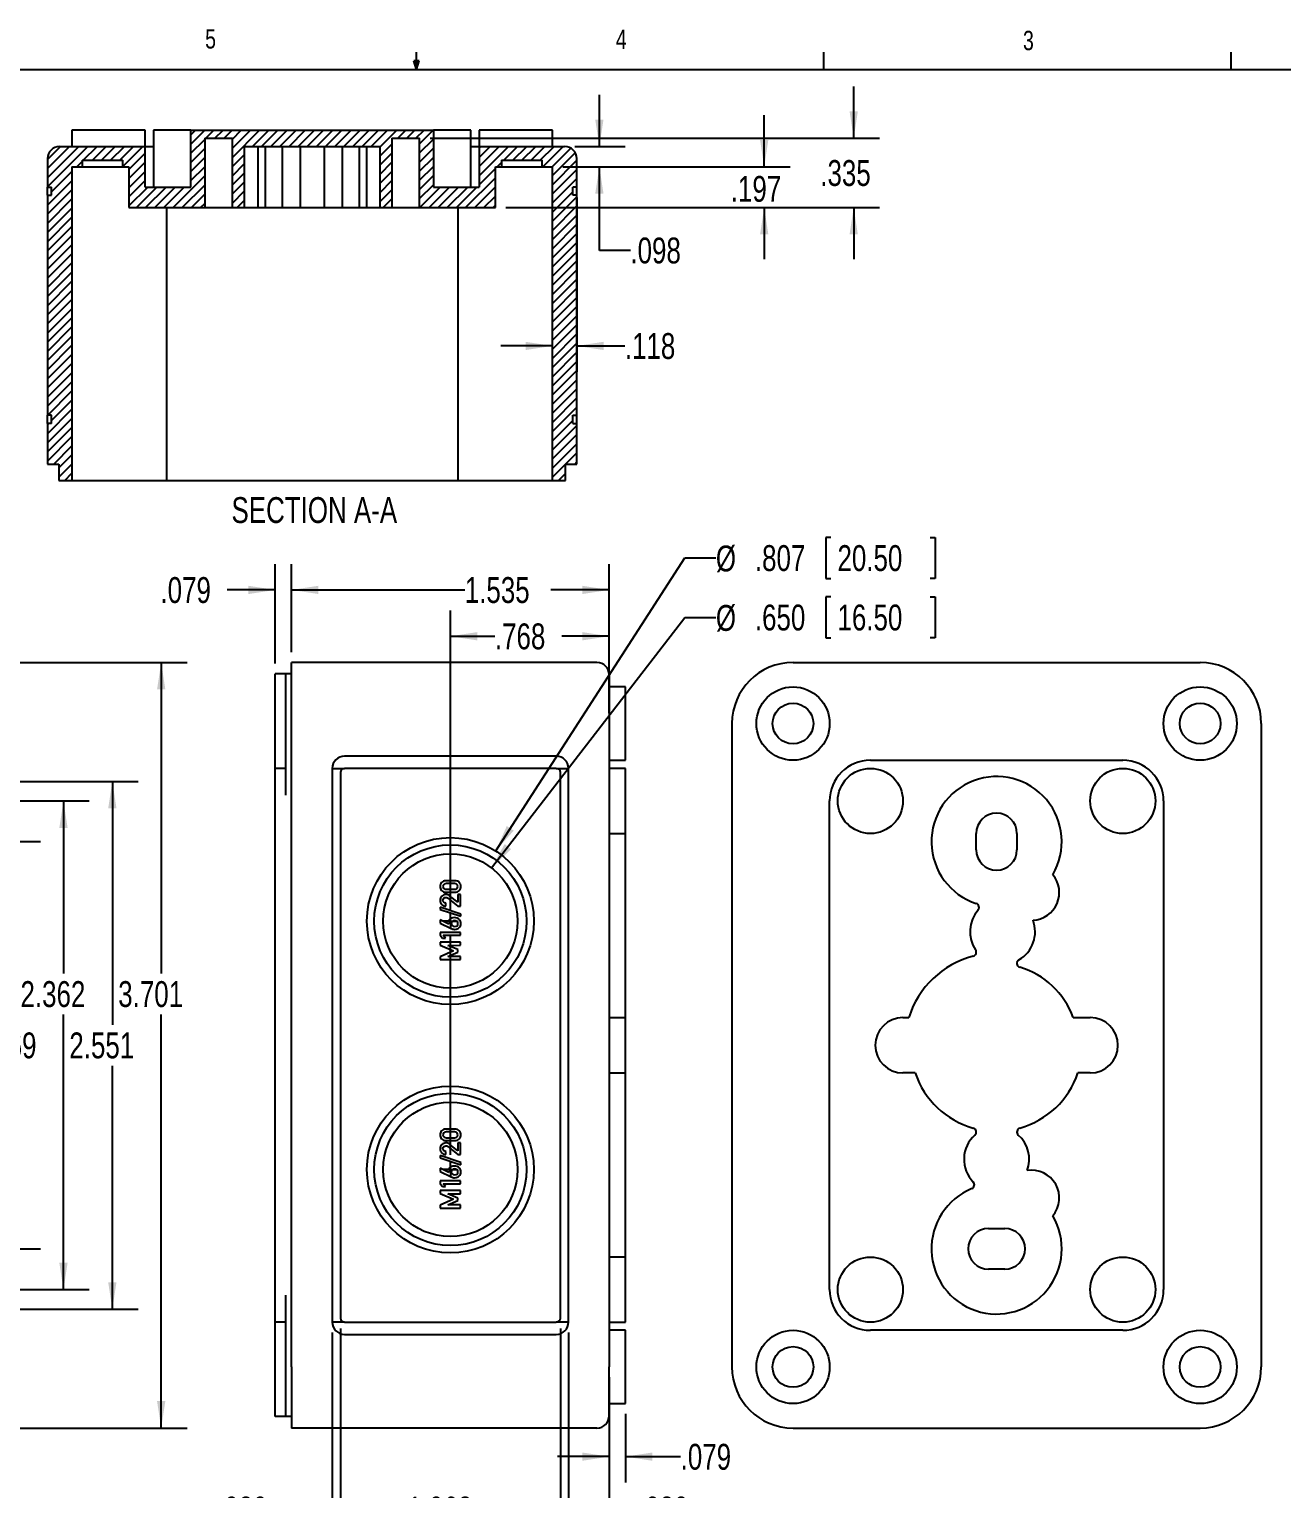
# Paper-space layout 'Layout1' of a CAD drawing. Extents: x 0.4 to 16.6, y 0.2 to 10.8.
# Drawn here: x 6.63 to 12.68, y 3.78 to 10.84 of the extents above; entities that cross this region are included whole.
import ezdxf

# ---------------------------------------------------------------- set-up
doc = ezdxf.new("R2010")
doc.units = 0
doc.header["$MEASUREMENT"] = 0
doc.linetypes.add('SLD-SOLID', pattern=[0])
doc.layers.get('0').update_dxf_attribs({"linetype": 'CONTINUOUS'})
doc.layers.add('SLD-0', color=7, linetype='SLD-SOLID')
doc.styles.add('SLDTEXTSTYLE1', font='TXT', dxfattribs={"width": 0.75})
doc.dimstyles.new('SLDDIMSTYLE0', dxfattribs={"dimtxt": 0.125, "dimasz": 0.13, "dimexe": 0, "dimexo": 0.0625, "dimgap": 0.03125, "dimtad": 0, "dimtih": 1, "dimtoh": 1, "dimdec": 3, "dimrnd": 1e-09, "dimzin": 12, "dimtxsty": 'SLDTEXTSTYLE1', "dimsah": 1, "dimcen": 0.09, "dimazin": 3, "dimtfac": 1, "dimtdec": 3, "dimtofl": 0, "dimtmove": 0, "dimatfit": 3, "dimtolj": 1, "dimtzin": 12})
doc.dimstyles.new('SLDDIMSTYLE3', dxfattribs={"dimtxt": 0.125, "dimasz": 0.13, "dimexe": 0, "dimexo": 0.0625, "dimgap": 0.03125, "dimtad": 0, "dimtih": 1, "dimtoh": 1, "dimdec": 3, "dimrnd": 1e-09, "dimzin": 12, "dimtxsty": 'SLDTEXTSTYLE1', "dimsah": 1, "dimcen": 0.09, "dimazin": 3, "dimtfac": 1, "dimtdec": 3, "dimtmove": 0, "dimatfit": 3, "dimtolj": 1, "dimtzin": 12})
doc.dimstyles.new('SLDDIMSTYLE6', dxfattribs={"dimtxt": 0.125, "dimasz": 0.13, "dimexe": 0, "dimexo": 0.0625, "dimgap": 0.03125, "dimtad": 0, "dimtih": 1, "dimtoh": 1, "dimdec": 3, "dimrnd": 1e-09, "dimzin": 4, "dimtxsty": 'SLDTEXTSTYLE1', "dimsah": 1, "dimcen": 0, "dimazin": 3, "dimtfac": 1, "dimtdec": 3, "dimtofl": 0, "dimtmove": 0, "dimatfit": 3, "dimtolj": 1, "dimtzin": 12})
doc.dimstyles.new('SLDDIMSTYLE7', dxfattribs={"dimtxt": 0.125, "dimasz": 0.13, "dimexe": 0, "dimexo": 0.0625, "dimgap": 0.03125, "dimtad": 0, "dimtih": 1, "dimtoh": 1, "dimdec": 3, "dimrnd": 1e-09, "dimzin": 12, "dimtxsty": 'SLDTEXTSTYLE1', "dimsah": 1, "dimcen": 0, "dimazin": 3, "dimtfac": 1, "dimtdec": 3, "dimtofl": 0, "dimtmove": 0, "dimatfit": 3, "dimtolj": 1, "dimtzin": 12})

# ---------------------------------------------------------------- blocks, each defined once
blk = doc.blocks.new('_D_1')
at = {"layer": 'SLD-0'}
for p, q in [((5.446, 7.7759), (7.3911, 7.7759)), ((7.2661, 7.7759), (7.2661, 6.2728)), ((7.2661, 4.0751), (7.2661, 6.0743)), ((5.446, 4.0751), (7.3911, 4.0751))]:
    blk.add_line(p, q, dxfattribs=at)
for points in [[(7.2661, 7.7759), (7.2461, 7.6459), (7.2861, 7.6459)], [(7.2661, 4.0751), (7.2861, 4.2051), (7.2461, 4.2051)]]:
    blk.add_solid(points, dxfattribs=at)
at = {"layer": 'SLD-0', "insert": (7.0583, 6.2355), "char_height": 0.125, "attachment_point": 1, "style": 'SLDTEXTSTYLE1'}
blk.add_mtext('3.701', dxfattribs=at)
blk = doc.blocks.new('_D_2')
at = {"layer": 'SLD-0'}
for p, q in [((4.9701, 7.1066), (6.9186, 7.1066)), ((6.7936, 7.1066), (6.7936, 6.2728)), ((6.7936, 4.7444), (6.7936, 6.0743)), ((4.9701, 4.7444), (6.9186, 4.7444))]:
    blk.add_line(p, q, dxfattribs=at)
for points in [[(6.7936, 7.1066), (6.7736, 6.9766), (6.8136, 6.9766)], [(6.7936, 4.7444), (6.8136, 4.8744), (6.7736, 4.8744)]]:
    blk.add_solid(points, dxfattribs=at)
at = {"layer": 'SLD-0', "insert": (6.5858, 6.2355), "char_height": 0.125, "attachment_point": 1, "style": 'SLDTEXTSTYLE1'}
blk.add_mtext('2.362', dxfattribs=at)
blk = doc.blocks.new('_D_8')
at = {"layer": 'SLD-0'}
for p, q in [((4.4617, 6.9098), (6.6824, 6.9098)), ((6.5574, 6.9098), (6.5574, 6.0247)), ((6.5574, 4.9413), (6.5574, 5.8263)), ((4.4617, 4.9413), (6.6824, 4.9413))]:
    blk.add_line(p, q, dxfattribs=at)
for points in [[(6.5574, 6.9098), (6.5374, 6.7798), (6.5774, 6.7798)], [(6.5574, 4.9413), (6.5774, 5.0713), (6.5374, 5.0713)]]:
    blk.add_solid(points, dxfattribs=at)
at = {"layer": 'SLD-0', "insert": (6.3496, 5.9874), "char_height": 0.125, "attachment_point": 1, "style": 'SLDTEXTSTYLE1'}
blk.add_mtext('1.969', dxfattribs=at)
blk = doc.blocks.new('_D_14')
at = {"layer": 'SLD-0'}
for p, q in [((5.5562, 7.2011), (7.1549, 7.2011)), ((7.0299, 7.2011), (7.0299, 6.0247)), ((7.0299, 4.6499), (7.0299, 5.8263)), ((5.5562, 4.6499), (7.1549, 4.6499))]:
    blk.add_line(p, q, dxfattribs=at)
for points in [[(7.0299, 7.2011), (7.0099, 7.0711), (7.0499, 7.0711)], [(7.0299, 4.6499), (7.0499, 4.7799), (7.0099, 4.7799)]]:
    blk.add_solid(points, dxfattribs=at)
at = {"layer": 'SLD-0', "insert": (6.822, 5.9874), "char_height": 0.125, "attachment_point": 1, "style": 'SLDTEXTSTYLE1'}
blk.add_mtext('2.551', dxfattribs=at)
blk = doc.blocks.new('_D_16')
at = {"layer": 'SLD-0'}
for p, q in [((7.8966, 7.8259), (7.8966, 8.2517)), ((9.432, 7.5306), (9.432, 8.2517)), ((7.8966, 8.1267), (8.7337, 8.1267)), ((9.432, 8.1267), (9.1493, 8.1267))]:
    blk.add_line(p, q, dxfattribs=at)
for points in [[(7.8966, 8.1267), (8.0266, 8.1067), (8.0266, 8.1467)], [(9.432, 8.1267), (9.302, 8.1467), (9.302, 8.1067)]]:
    blk.add_solid(points, dxfattribs=at)
at = {"layer": 'SLD-0', "insert": (8.7337, 8.1886), "char_height": 0.125, "attachment_point": 1, "style": 'SLDTEXTSTYLE1'}
blk.add_mtext('1.535', dxfattribs=at)
blk = doc.blocks.new('_D_17')
at = {"layer": 'SLD-0'}
for p, q in [((7.8178, 7.7708), (7.8178, 8.2517)), ((7.8966, 7.8259), (7.8966, 8.2517)), ((7.8178, 8.1267), (7.5858, 8.1267)), ((7.8966, 8.1267), (8.1466, 8.1267))]:
    blk.add_line(p, q, dxfattribs=at)
for points in [[(7.8178, 8.1267), (7.6878, 8.1467), (7.6878, 8.1067)], [(7.8966, 8.1267), (8.0266, 8.1067), (8.0266, 8.1467)]]:
    blk.add_solid(points, dxfattribs=at)
at = {"layer": 'SLD-0', "insert": (7.2625, 8.1886), "char_height": 0.125, "attachment_point": 1, "style": 'SLDTEXTSTYLE1'}
blk.add_mtext('.079', dxfattribs=at)
blk = doc.blocks.new('_D_18')
at = {"layer": 'SLD-0'}
for p, q in [((9.2352, 4.5369), (9.2352, 3.2211)), ((9.432, 4.3204), (9.432, 3.2211)), ((9.2352, 3.3461), (8.9852, 3.3461)), ((9.432, 3.3461), (9.7428, 3.3461))]:
    blk.add_line(p, q, dxfattribs=at)
for points in [[(9.2352, 3.3461), (9.1052, 3.3661), (9.1052, 3.3261)], [(9.432, 3.3461), (9.562, 3.3261), (9.562, 3.3661)]]:
    blk.add_solid(points, dxfattribs=at)
at = {"layer": 'SLD-0', "insert": (9.7428, 3.408), "char_height": 0.125, "attachment_point": 1, "style": 'SLDTEXTSTYLE1'}
blk.add_mtext('.197', dxfattribs=at)
blk = doc.blocks.new('_D_19')
at = {"layer": 'SLD-0'}
for p, q in [((9.1958, 4.5566), (9.1958, 3.5564)), ((9.2352, 4.5369), (9.2352, 3.5564)), ((9.1958, 3.6814), (8.9458, 3.6814)), ((9.2352, 3.6814), (9.5714, 3.6814))]:
    blk.add_line(p, q, dxfattribs=at)
for points in [[(9.1958, 3.6814), (9.0658, 3.7014), (9.0658, 3.6614)], [(9.2352, 3.6814), (9.3652, 3.6614), (9.3652, 3.7014)]]:
    blk.add_solid(points, dxfattribs=at)
at = {"layer": 'SLD-0', "insert": (9.5714, 3.7433), "char_height": 0.125, "attachment_point": 1, "style": 'SLDTEXTSTYLE1'}
blk.add_mtext('.039', dxfattribs=at)
blk = doc.blocks.new('_D_20')
at = {"layer": 'SLD-0'}
for p, q in [((8.1328, 4.5566), (8.1328, 3.5564)), ((9.1958, 4.5566), (9.1958, 3.5564)), ((8.1328, 3.6814), (8.4565, 3.6814)), ((9.1958, 3.6814), (8.8721, 3.6814))]:
    blk.add_line(p, q, dxfattribs=at)
for points in [[(8.1328, 3.6814), (8.2628, 3.6614), (8.2628, 3.7014)], [(9.1958, 3.6814), (9.0658, 3.7014), (9.0658, 3.6614)]]:
    blk.add_solid(points, dxfattribs=at)
at = {"layer": 'SLD-0', "insert": (8.4565, 3.7433), "char_height": 0.125, "attachment_point": 1, "style": 'SLDTEXTSTYLE1'}
blk.add_mtext('1.063', dxfattribs=at)
blk = doc.blocks.new('_D_21')
at = {"layer": 'SLD-0'}
for p, q in [((8.0934, 4.5369), (8.0934, 3.5564)), ((8.1328, 4.5566), (8.1328, 3.5564)), ((8.0934, 3.6814), (7.8598, 3.6814)), ((8.1328, 3.6814), (8.3828, 3.6814))]:
    blk.add_line(p, q, dxfattribs=at)
for points in [[(8.0934, 3.6814), (7.9634, 3.7014), (7.9634, 3.6614)], [(8.1328, 3.6814), (8.2628, 3.6614), (8.2628, 3.7014)]]:
    blk.add_solid(points, dxfattribs=at)
at = {"layer": 'SLD-0', "insert": (7.5365, 3.7433), "char_height": 0.125, "attachment_point": 1, "style": 'SLDTEXTSTYLE1'}
blk.add_mtext('.039', dxfattribs=at)
blk = doc.blocks.new('_D_22')
at = {"layer": 'SLD-0'}
for p, q in [((8.6643, 6.5759), (8.6643, 8.0277)), ((9.432, 7.5306), (9.432, 8.0277)), ((8.6643, 7.9027), (8.8794, 7.9027)), ((9.432, 7.9027), (9.2027, 7.9027))]:
    blk.add_line(p, q, dxfattribs=at)
for points in [[(8.6643, 7.9027), (8.7943, 7.8827), (8.7943, 7.9227)], [(9.432, 7.9027), (9.302, 7.9227), (9.302, 7.8827)]]:
    blk.add_solid(points, dxfattribs=at)
at = {"layer": 'SLD-0', "insert": (8.8794, 7.9647), "char_height": 0.125, "attachment_point": 1, "style": 'SLDTEXTSTYLE1'}
blk.add_mtext('.768', dxfattribs=at)
blk = doc.blocks.new('_D_23')
at = {"layer": 'SLD-0'}
for p, q in [((10.504, 8.0931), (10.4786, 8.0931)), ((10.4786, 8.0931), (10.4786, 7.8946)), ((10.9831, 8.0931), (11.0085, 8.0931)), ((11.0085, 8.0931), (11.0085, 7.8946)), ((8.8628, 6.783), (9.7977, 7.9938)), ((9.7977, 7.9938), (9.9477, 7.9938)), ((10.4786, 7.8946), (10.504, 7.8946)), ((11.0085, 7.8946), (10.9831, 7.8946))]:
    blk.add_line(p, q, dxfattribs=at)
blk.add_solid([(8.8628, 6.783), (8.9581, 6.8737), (8.9264, 6.8981)], dxfattribs=at)
at = {"layer": 'SLD-0', "char_height": 0.125, "attachment_point": 1, "style": 'SLDTEXTSTYLE1'}
for s, insert in [('%%c', (9.9477, 8.0538)), ('.650', (10.1363, 8.0558)), ('16.50', (10.5357, 8.0558))]:
    blk.add_mtext(s, dxfattribs=dict(at, insert=insert))
blk = doc.blocks.new('_D_24')
at = {"layer": 'SLD-0'}
for p, q in [((10.504, 8.3804), (10.4786, 8.3804)), ((10.4786, 8.3804), (10.4786, 8.1819)), ((10.9831, 8.3804), (11.0085, 8.3804)), ((11.0085, 8.3804), (11.0085, 8.1819)), ((8.8832, 6.8649), (9.7977, 8.2812)), ((9.7977, 8.2812), (9.9477, 8.2812)), ((10.4786, 8.1819), (10.504, 8.1819)), ((11.0085, 8.1819), (10.9831, 8.1819))]:
    blk.add_line(p, q, dxfattribs=at)
blk.add_solid([(8.8832, 6.8649), (8.9705, 6.9633), (8.9369, 6.985)], dxfattribs=at)
at = {"layer": 'SLD-0', "char_height": 0.125, "attachment_point": 1, "style": 'SLDTEXTSTYLE1'}
for s, insert in [('%%c', (9.9477, 8.3412)), ('.807', (10.1363, 8.3431)), ('20.50', (10.5357, 8.3431))]:
    blk.add_mtext(s, dxfattribs=dict(at, insert=insert))
blk = doc.blocks.new('_D_25')
at = {"layer": 'SLD-0'}
for p, q in [((9.432, 4.3204), (9.432, 3.8119)), ((9.5108, 4.1432), (9.5108, 3.8119)), ((9.432, 3.9369), (9.182, 3.9369)), ((9.5108, 3.9369), (9.7774, 3.9369))]:
    blk.add_line(p, q, dxfattribs=at)
for points in [[(9.432, 3.9369), (9.302, 3.9569), (9.302, 3.9169)], [(9.5108, 3.9369), (9.6408, 3.9169), (9.6408, 3.9569)]]:
    blk.add_solid(points, dxfattribs=at)
at = {"layer": 'SLD-0', "insert": (9.7774, 3.9988), "char_height": 0.125, "attachment_point": 1, "style": 'SLDTEXTSTYLE1'}
blk.add_mtext('.079', dxfattribs=at)
blk = doc.blocks.new('SW_CENTERMARKSYMBOL_1')
at = {"layer": 'SLD-0', "color": 0}
for p, q in [((0, 0), (-0.035, 0)), ((0, 0), (0, 0.035)), ((0, 0), (0, -0.035)), ((0, 0), (0.035, 0)), ((0, -1.1308), (0, -0.07)), ((0, -1.2008), (0, -1.1658)), ((0, -1.2008), (-0.035, -1.2008)), ((0, -1.2008), (0, -1.2358)), ((0, -1.2008), (0.035, -1.2008))]:
    blk.add_line(p, q, dxfattribs=at)
blk = doc.blocks.new('_D_26')
at = {"layer": 'SLD-0'}
for p, q in [((9.2755, 10.0237), (9.2755, 9.1812)), ((9.1574, 9.3062), (8.9074, 9.3062)), ((9.2755, 9.3062), (9.5076, 9.3062))]:
    blk.add_line(p, q, dxfattribs=at)
for points in [[(9.1574, 9.3062), (9.0274, 9.3262), (9.0274, 9.2862)], [(9.2755, 9.3062), (9.4055, 9.2862), (9.4055, 9.3262)]]:
    blk.add_solid(points, dxfattribs=at)
at = {"layer": 'SLD-0', "insert": (9.5076, 9.3681), "char_height": 0.125, "attachment_point": 1, "style": 'SLDTEXTSTYLE1'}
blk.add_mtext('.118', dxfattribs=at)
blk = doc.blocks.new('_D_27')
at = {"layer": 'SLD-0'}
for p, q in [((9.3845, 10.2705), (9.3845, 10.5205)), ((9.2664, 10.2705), (9.5095, 10.2705)), ((9.2074, 10.1721), (9.5095, 10.1721)), ((9.3845, 9.7681), (9.3845, 10.1721)), ((9.5345, 9.7681), (9.3845, 9.7681))]:
    blk.add_line(p, q, dxfattribs=at)
for points in [[(9.3845, 10.2705), (9.4045, 10.4005), (9.3645, 10.4005)], [(9.3845, 10.1721), (9.3645, 10.0421), (9.4045, 10.0421)]]:
    blk.add_solid(points, dxfattribs=at)
at = {"layer": 'SLD-0', "insert": (9.5345, 9.83), "char_height": 0.125, "attachment_point": 1, "style": 'SLDTEXTSTYLE1'}
blk.add_mtext('.098', dxfattribs=at)
blk = doc.blocks.new('_D_28')
at = {"layer": 'SLD-0'}
for p, q in [((10.1814, 10.1721), (10.1814, 10.4221)), ((9.2074, 10.1721), (10.3064, 10.1721)), ((8.9318, 9.9752), (10.3064, 9.9752)), ((10.1814, 9.9752), (10.1814, 9.7252))]:
    blk.add_line(p, q, dxfattribs=at)
for points in [[(10.1814, 10.1721), (10.2014, 10.3021), (10.1614, 10.3021)], [(10.1814, 9.9752), (10.1614, 9.8452), (10.2014, 9.8452)]]:
    blk.add_solid(points, dxfattribs=at)
at = {"layer": 'SLD-0', "insert": (10.0198, 10.1279), "char_height": 0.125, "attachment_point": 1, "style": 'SLDTEXTSTYLE1'}
blk.add_mtext('.197', dxfattribs=at)
blk = doc.blocks.new('_D_29')
at = {"layer": 'SLD-0'}
for p, q in [((10.6141, 10.3099), (10.6141, 10.5599)), ((8.5657, 10.3099), (10.7391, 10.3099)), ((8.9318, 9.9752), (10.7391, 9.9752)), ((10.6141, 9.9752), (10.6141, 9.7252))]:
    blk.add_line(p, q, dxfattribs=at)
for points in [[(10.6141, 10.3099), (10.6341, 10.4399), (10.5941, 10.4399)], [(10.6141, 9.9752), (10.5941, 9.8452), (10.6341, 9.8452)]]:
    blk.add_solid(points, dxfattribs=at)
at = {"layer": 'SLD-0', "insert": (10.4524, 10.2045), "char_height": 0.125, "attachment_point": 1, "style": 'SLDTEXTSTYLE1'}
blk.add_mtext('.335', dxfattribs=at)

psp = doc.layouts.get("Layout1")

# ---------------------------------------------------------------- hatches: boundary and pattern name
at = {"linetype": 'SLD-SOLID'}
h = psp.add_hatch(dxfattribs=at)
h.set_pattern_fill('ANSI31', scale=0.25, style=0)
edge = h.paths.add_edge_path(flags=0)
edge.add_line((8.3818, 9.9752), (8.3818, 10.3099))
edge.add_line((8.3818, 10.3099), (8.5157, 10.3099))
edge.add_line((8.5157, 10.3099), (8.5157, 9.9752))
edge.add_line((8.5157, 9.9752), (8.8818, 9.9752))
edge.add_line((8.8818, 9.9752), (8.8818, 10.1721))
edge.add_line((8.8818, 10.1721), (8.9113, 10.1721))
edge.add_line((8.9113, 10.1721), (8.9113, 10.2036))
edge.add_line((8.9113, 10.2036), (9.1082, 10.2036))
edge.add_line((9.1082, 10.2036), (9.1082, 10.1721))
edge.add_line((9.1082, 10.1721), (9.1574, 10.1721))
edge.add_line((9.1574, 10.1721), (9.1574, 8.6563))
edge.add_line((9.1574, 8.6563), (9.2204, 8.6563))
edge.add_line((9.2204, 8.6563), (9.2204, 8.7351))
edge.add_line((9.2204, 8.7351), (9.2755, 8.7351))
edge.add_line((9.2755, 8.7351), (9.2755, 8.9319))
edge.add_line((9.2755, 8.9319), (9.2558, 8.9319))
edge.add_line((9.2558, 8.9319), (9.2558, 8.9713))
edge.add_line((9.2558, 8.9713), (9.2755, 8.9713))
edge.add_line((9.2755, 8.9713), (9.2755, 10.0343))
edge.add_line((9.2755, 10.0343), (9.2558, 10.0343))
edge.add_line((9.2558, 10.0343), (9.2558, 10.0737))
edge.add_line((9.2558, 10.0737), (9.2755, 10.0737))
edge.add_line((9.2755, 10.0737), (9.2755, 10.2115))
edge.add_arc((9.2164, 10.2115), 0.0591, 360, 450)
edge.add_line((9.2164, 10.2705), (8.8031, 10.2705))
edge.add_line((8.8031, 10.2705), (8.8031, 10.0737))
edge.add_line((8.8031, 10.0737), (8.5826, 10.0737))
edge.add_line((8.5826, 10.0737), (8.5826, 10.3493))
edge.add_line((8.5826, 10.3493), (7.4094, 10.3493))
edge.add_line((7.4094, 10.3493), (7.4094, 10.0737))
edge.add_line((7.4094, 10.0737), (7.1889, 10.0737))
edge.add_line((7.1889, 10.0737), (7.1889, 10.2705))
edge.add_line((7.1889, 10.2705), (6.7755, 10.2705))
edge.add_arc((6.7755, 10.2115), 0.0591, 90, 180)
edge.add_line((6.7164, 10.2115), (6.7164, 10.0737))
edge.add_line((6.7164, 10.0737), (6.7361, 10.0737))
edge.add_line((6.7361, 10.0737), (6.7361, 10.0343))
edge.add_line((6.7361, 10.0343), (6.7164, 10.0343))
edge.add_line((6.7164, 10.0343), (6.7164, 8.9713))
edge.add_line((6.7164, 8.9713), (6.7361, 8.9713))
edge.add_line((6.7361, 8.9713), (6.7361, 8.9319))
edge.add_line((6.7361, 8.9319), (6.7164, 8.9319))
edge.add_line((6.7164, 8.9319), (6.7164, 8.7351))
edge.add_line((6.7164, 8.7351), (6.7716, 8.7351))
edge.add_line((6.7716, 8.7351), (6.7716, 8.6563))
edge.add_line((6.7716, 8.6563), (6.8346, 8.6563))
edge.add_line((6.8346, 8.6563), (6.8346, 10.1721))
edge.add_line((6.8346, 10.1721), (6.8838, 10.1721))
edge.add_line((6.8838, 10.1721), (6.8838, 10.2036))
edge.add_line((6.8838, 10.2036), (7.0806, 10.2036))
edge.add_line((7.0806, 10.2036), (7.0806, 10.1721))
edge.add_line((7.0806, 10.1721), (7.1101, 10.1721))
edge.add_line((7.1101, 10.1721), (7.1101, 9.9752))
edge.add_line((7.1101, 9.9752), (7.4763, 9.9752))
edge.add_line((7.4763, 9.9752), (7.4763, 10.3099))
edge.add_line((7.4763, 10.3099), (7.6101, 10.3099))
edge.add_line((7.6101, 10.3099), (7.6101, 9.9752))
edge.add_line((7.6101, 9.9752), (7.6672, 9.9752))
edge.add_line((7.6672, 9.9752), (7.6672, 10.2705))
edge.add_line((7.6672, 10.2705), (8.3247, 10.2705))
edge.add_line((8.3247, 10.2705), (8.3247, 9.9752))
edge.add_line((8.3247, 9.9752), (8.3818, 9.9752))

# ---------------------------------------------------------------- linework, layer by layer
at = {"color": 7, "linetype": 'SLD-SOLID'}
for p, q in [((8.501, 10.6421), (8.501, 10.7269)), ((10.4698, 10.6421), (10.4698, 10.7269)), ((12.4385, 10.6421), (12.4385, 10.7269)), ((8.501, 10.6421), (8.4878, 10.684)), ((8.5136, 10.684), (8.4878, 10.684)), ((8.494, 10.684), (8.501, 10.6421)), ((8.501, 10.6421), (8.5136, 10.684)), ((8.5059, 10.684), (8.501, 10.6421)), ((0.6263, 10.6421), (16.3763, 10.6421)), ((6.8346, 10.3493), (6.8346, 10.2705)), ((7.1889, 10.3493), (6.8346, 10.3493)), ((7.1889, 10.2705), (7.1889, 10.3493)), ((7.2283, 10.3493), (7.2283, 10.0737)), ((7.4094, 10.3493), (7.2283, 10.3493)), ((7.4094, 10.0737), (7.4094, 10.3493)), ((7.4094, 10.3493), (8.5826, 10.3493)), ((7.4763, 10.3099), (7.4763, 9.9752)), ((7.4763, 10.3099), (7.6101, 10.3099)), ((7.6101, 9.9752), (7.6101, 10.3099)), ((8.3818, 10.3099), (8.3818, 9.9752)), ((8.3818, 10.3099), (8.5157, 10.3099)), ((8.5157, 9.9752), (8.5157, 10.3099)), ((8.5826, 10.3493), (8.5826, 10.0737)), ((8.7637, 10.3493), (8.5826, 10.3493)), ((8.7637, 10.0737), (8.7637, 10.3493)), ((8.8031, 10.3493), (8.8031, 10.2705)), ((9.1574, 10.3493), (8.8031, 10.3493)), ((9.1574, 10.2705), (9.1574, 10.3493)), ((6.7755, 10.2705), (7.1889, 10.2705)), ((7.1889, 10.0737), (7.1889, 10.2705)), ((7.1889, 10.2705), (7.2283, 10.2705)), ((7.6672, 10.2705), (8.3247, 10.2705)), ((7.6672, 10.2705), (7.6672, 9.9752)), ((7.7328, 10.2705), (7.7328, 9.9752)), ((7.7683, 10.2705), (7.7683, 9.9752)), ((7.8514, 10.2705), (7.8514, 9.9752)), ((7.9373, 10.2705), (7.9373, 9.9752)), ((8.0547, 10.2705), (8.0547, 9.9752)), ((8.1406, 10.2705), (8.1406, 9.9752)), ((8.2236, 10.2705), (8.2236, 9.9752)), ((8.2592, 10.2705), (8.2592, 9.9752)), ((8.3247, 9.9752), (8.3247, 10.2705)), ((8.7637, 10.2705), (8.8031, 10.2705)), ((8.8031, 10.2705), (8.8031, 10.0737)), ((8.8031, 10.2705), (9.2164, 10.2705)), ((6.7164, 10.2115), (6.7164, 10.0737)), ((6.8346, 10.1721), (6.8838, 10.1721)), ((6.8346, 10.1721), (6.8346, 8.6563)), ((6.8838, 10.2036), (7.0806, 10.2036)), ((6.8838, 10.2036), (6.8838, 10.1721)), ((6.8838, 10.1721), (7.0806, 10.1721)), ((7.0806, 10.1721), (7.0806, 10.2036)), ((7.0806, 10.1721), (7.1101, 10.1721)), ((7.1101, 10.1721), (7.1101, 9.9752)), ((8.8818, 10.1721), (8.9113, 10.1721)), ((8.8818, 9.9752), (8.8818, 10.1721)), ((8.9113, 10.2036), (9.1082, 10.2036)), ((8.9113, 10.2036), (8.9113, 10.1721)), ((8.9113, 10.1721), (9.1082, 10.1721)), ((9.1082, 10.1721), (9.1082, 10.2036)), ((9.1082, 10.1721), (9.1574, 10.1721)), ((9.1574, 8.6563), (9.1574, 10.1721)), ((9.2755, 10.0737), (9.2755, 10.2115)), ((6.7164, 10.0737), (6.7361, 10.0737)), ((6.7164, 10.0343), (6.7164, 10.0737)), ((6.7164, 10.0343), (6.7164, 8.9713)), ((6.7164, 10.0343), (6.7361, 10.0343)), ((6.7361, 10.0343), (6.7361, 10.0737)), ((7.1889, 10.0737), (7.4094, 10.0737)), ((8.5826, 10.0737), (8.8031, 10.0737)), ((9.2755, 10.0737), (9.2558, 10.0737)), ((9.2558, 10.0343), (9.2558, 10.0737)), ((9.2755, 10.0343), (9.2558, 10.0343)), ((9.2755, 10.0343), (9.2755, 10.0737)), ((9.2755, 8.9713), (9.2755, 10.0343)), ((7.1101, 9.9752), (7.4763, 9.9752)), ((7.2912, 9.9752), (7.2912, 8.6563)), ((7.4763, 9.9752), (7.6101, 9.9752)), ((7.6101, 9.9752), (7.6672, 9.9752)), ((7.6672, 9.9752), (7.7328, 9.9752)), ((7.7328, 9.9752), (7.7683, 9.9752)), ((7.7683, 9.9752), (7.8514, 9.9752)), ((7.8514, 9.9752), (7.9373, 9.9752)), ((7.9373, 9.9752), (8.0547, 9.9752)), ((8.0547, 9.9752), (8.1406, 9.9752)), ((8.1406, 9.9752), (8.2236, 9.9752)), ((8.2236, 9.9752), (8.2592, 9.9752)), ((8.2592, 9.9752), (8.3247, 9.9752)), ((8.3247, 9.9752), (8.3818, 9.9752)), ((8.3818, 9.9752), (8.5157, 9.9752)), ((8.5157, 9.9752), (8.8818, 9.9752)), ((8.7007, 9.9752), (8.7007, 8.6563)), ((6.7361, 8.9713), (6.7164, 8.9713)), ((6.7164, 8.9319), (6.7164, 8.9713)), ((6.7361, 8.9319), (6.7361, 8.9713)), ((9.2558, 8.9713), (9.2755, 8.9713)), ((9.2558, 8.9319), (9.2558, 8.9713)), ((9.2755, 8.9319), (9.2755, 8.9713)), ((6.7164, 8.9319), (6.7164, 8.7351)), ((6.7361, 8.9319), (6.7164, 8.9319)), ((9.2558, 8.9319), (9.2755, 8.9319)), ((9.2755, 8.7351), (9.2755, 8.9319)), ((6.7164, 8.7351), (6.7716, 8.7351)), ((6.7716, 8.7351), (6.7716, 8.6563)), ((9.2204, 8.7351), (9.2755, 8.7351)), ((9.2204, 8.6563), (9.2204, 8.7351)), ((6.7716, 8.6563), (6.8346, 8.6563)), ((6.8346, 8.6563), (6.9015, 8.6563)), ((6.9015, 8.6563), (7.0117, 8.6563)), ((7.0117, 8.6563), (7.2912, 8.6563)), ((7.2912, 8.6563), (7.3582, 8.6563)), ((7.3582, 8.6563), (8.6338, 8.6563)), ((8.6338, 8.6563), (8.7007, 8.6563)), ((8.7007, 8.6563), (8.9802, 8.6563)), ((8.9802, 8.6563), (9.0905, 8.6563)), ((9.0905, 8.6563), (9.1574, 8.6563)), ((9.1574, 8.6563), (9.2204, 8.6563)), ((7.8966, 7.4806), (7.8966, 7.7759)), ((9.373, 7.7759), (7.8966, 7.7759)), ((10.3207, 7.7759), (12.2892, 7.7759)), ((7.869, 7.7208), (7.8178, 7.7208)), ((7.8178, 7.5909), (7.8178, 7.7208)), ((7.8966, 7.7208), (7.869, 7.7208)), ((7.869, 7.4806), (7.869, 7.7208)), ((9.432, 7.7169), (9.432, 7.4806)), ((9.5108, 7.6578), (9.432, 7.6578)), ((9.5108, 7.4806), (9.5108, 7.6578)), ((7.8178, 7.4806), (7.8178, 7.5909)), ((7.8178, 7.2641), (7.8178, 7.4806)), ((7.869, 7.1342), (7.869, 7.4806)), ((7.8966, 4.3704), (7.8966, 7.4806)), ((9.432, 7.4806), (9.432, 4.3704)), ((9.5108, 7.3035), (9.5108, 7.4806)), ((10.0254, 7.4806), (10.0254, 4.3704)), ((12.5844, 7.4806), (12.5844, 4.3704)), ((9.1761, 7.3232), (8.1525, 7.3232)), ((9.432, 7.3035), (9.5108, 7.3035)), ((10.6947, 7.3035), (11.9152, 7.3035)), ((7.869, 7.2641), (7.8178, 7.2641)), ((7.8178, 7.1342), (7.8178, 7.2641)), ((8.0934, 7.2641), (8.0934, 4.5869)), ((8.0934, 7.2641), (8.1525, 7.2641)), ((8.1328, 7.2444), (8.1328, 4.6066)), ((9.1761, 7.2641), (8.1525, 7.2641)), ((9.1761, 7.2641), (9.2352, 7.2641)), ((9.1958, 4.6066), (9.1958, 7.2444)), ((9.2352, 4.5869), (9.2352, 7.2641)), ((9.5108, 7.2641), (9.432, 7.2641)), ((9.5108, 7.1066), (9.5108, 7.2641)), ((7.8178, 4.7169), (7.8178, 7.1342)), ((9.5108, 6.9491), (9.5108, 7.1066)), ((10.4978, 4.7444), (10.4978, 7.1066)), ((12.112, 7.1066), (12.112, 4.7444)), ((9.432, 6.9491), (9.5108, 6.9491)), ((9.5108, 6.6105), (9.5108, 6.9491)), ((11.2065, 6.8704), (11.2065, 6.9491)), ((11.4033, 6.9491), (11.4033, 6.8704)), ((8.6861, 6.7212), (8.6427, 6.7212)), ((8.6853, 6.7071), (8.6435, 6.7071)), ((8.6427, 6.6653), (8.6861, 6.6653)), ((8.6435, 6.6794), (8.6853, 6.6794)), ((8.6522, 6.6366), (8.7003, 6.5981)), ((8.6995, 6.6167), (8.6598, 6.6484)), ((8.6995, 6.6542), (8.6995, 6.6167)), ((8.7136, 6.6542), (8.6995, 6.6542)), ((8.7136, 6.5981), (8.7136, 6.6542)), ((8.6143, 6.5927), (8.6143, 6.5819)), ((8.7144, 6.5597), (8.6143, 6.5927)), ((8.6143, 6.5819), (8.7144, 6.5489)), ((8.6427, 6.5981), (8.6427, 6.6123)), ((8.7003, 6.5981), (8.7136, 6.5981)), ((9.5108, 6.5788), (9.5108, 6.6105)), ((9.5108, 6.3863), (9.5108, 6.5788)), ((8.6154, 6.5319), (8.6154, 6.5162)), ((8.657, 6.5115), (8.6154, 6.5319)), ((8.6154, 6.5162), (8.6683, 6.4897)), ((8.7144, 6.5489), (8.7144, 6.5597)), ((8.6152, 6.4712), (8.6152, 6.4571)), ((8.7138, 6.4712), (8.6152, 6.4712)), ((8.6152, 6.4571), (8.6254, 6.443)), ((8.6152, 6.4236), (8.6152, 6.4095)), ((8.7136, 6.4236), (8.6152, 6.4236)), ((8.6254, 6.443), (8.6404, 6.443)), ((8.6301, 6.4571), (8.7138, 6.4571)), ((8.6404, 6.443), (8.6301, 6.4571)), ((8.7136, 6.4087), (8.7136, 6.4236)), ((8.7138, 6.4571), (8.7138, 6.4712)), ((8.6152, 6.4095), (8.6794, 6.3819)), ((8.6794, 6.3819), (8.6152, 6.3536)), ((8.6152, 6.3536), (8.6152, 6.3395)), ((8.6522, 6.4084), (8.7136, 6.4087)), ((8.6995, 6.3878), (8.6522, 6.4084)), ((8.6522, 6.3544), (8.6995, 6.3754)), ((8.7136, 6.3544), (8.6522, 6.3544)), ((8.6995, 6.3754), (8.6995, 6.3878)), ((8.7136, 6.3395), (8.7136, 6.3544)), ((9.5108, 6.3562), (9.5108, 6.3863)), ((9.5108, 6.0594), (9.5108, 6.3562)), ((8.6152, 6.3395), (8.7136, 6.3395)), ((9.432, 6.0594), (9.5108, 6.0594)), ((9.5108, 5.7917), (9.5108, 6.0594)), ((10.8522, 6.0594), (10.8802, 6.0594)), ((11.6752, 6.0594), (11.7577, 6.0594)), ((9.432, 5.7917), (9.5108, 5.7917)), ((9.5108, 5.5254), (9.5108, 5.7917)), ((10.9113, 5.7917), (10.8522, 5.7917)), ((11.7577, 5.7917), (11.6985, 5.7917)), ((8.6861, 5.5204), (8.6427, 5.5204)), ((8.6853, 5.5063), (8.6435, 5.5063)), ((9.5108, 5.4917), (9.5108, 5.5254)), ((8.6427, 5.4645), (8.6861, 5.4645)), ((8.6435, 5.4786), (8.6853, 5.4786)), ((8.6522, 5.4358), (8.7003, 5.3974)), ((8.6995, 5.4159), (8.6598, 5.4476)), ((8.6995, 5.4535), (8.6995, 5.4159)), ((8.7136, 5.4535), (8.6995, 5.4535)), ((8.7136, 5.3974), (8.7136, 5.4535)), ((9.5108, 5.2646), (9.5108, 5.4917)), ((8.6143, 5.3919), (8.6143, 5.3811)), ((8.7144, 5.3589), (8.6143, 5.3919)), ((8.6143, 5.3811), (8.7144, 5.3481)), ((8.6427, 5.3974), (8.6427, 5.4115)), ((8.7003, 5.3974), (8.7136, 5.3974)), ((8.6154, 5.3311), (8.6154, 5.3154)), ((8.657, 5.3107), (8.6154, 5.3311)), ((8.6154, 5.3154), (8.6683, 5.2889)), ((8.7144, 5.3481), (8.7144, 5.3589)), ((8.6152, 5.2704), (8.6152, 5.2563)), ((8.7138, 5.2704), (8.6152, 5.2704)), ((8.6152, 5.2563), (8.6254, 5.2422)), ((8.6152, 5.2228), (8.6152, 5.2087)), ((8.7136, 5.2228), (8.6152, 5.2228)), ((8.6254, 5.2422), (8.6404, 5.2422)), ((8.6301, 5.2563), (8.7138, 5.2563)), ((8.6404, 5.2422), (8.6301, 5.2563)), ((8.7136, 5.2079), (8.7136, 5.2228)), ((8.7138, 5.2563), (8.7138, 5.2704)), ((9.5108, 5.2326), (9.5108, 5.2646)), ((9.5108, 4.9019), (9.5108, 5.2326)), ((8.6152, 5.2087), (8.6794, 5.1811)), ((8.6794, 5.1811), (8.6152, 5.1528)), ((8.6152, 5.1528), (8.6152, 5.1387)), ((8.6522, 5.2076), (8.7136, 5.2079)), ((8.6995, 5.187), (8.6522, 5.2076)), ((8.6522, 5.1537), (8.6995, 5.1746)), ((8.7136, 5.1537), (8.6522, 5.1537)), ((8.6995, 5.1746), (8.6995, 5.187)), ((8.7136, 5.1387), (8.7136, 5.1537)), ((8.6152, 5.1387), (8.7136, 5.1387)), ((11.2655, 5.0397), (11.3443, 5.0397)), ((9.5108, 4.9019), (9.432, 4.9019)), ((9.5108, 4.7444), (9.5108, 4.9019)), ((11.3443, 4.8428), (11.2655, 4.8428)), ((9.5108, 4.5869), (9.5108, 4.7444)), ((7.8178, 4.5869), (7.8178, 4.7169)), ((7.869, 4.3704), (7.869, 4.7169)), ((7.869, 4.5869), (7.8178, 4.5869)), ((7.8178, 4.3704), (7.8178, 4.5869)), ((8.1525, 4.5869), (8.0934, 4.5869)), ((8.1525, 4.5869), (9.1761, 4.5869)), ((9.2352, 4.5869), (9.1761, 4.5869)), ((9.432, 4.5869), (9.5108, 4.5869)), ((8.1525, 4.5279), (9.1761, 4.5279)), ((9.5108, 4.5476), (9.432, 4.5476)), ((9.5108, 4.3704), (9.5108, 4.5476)), ((11.9152, 4.5476), (10.6947, 4.5476)), ((7.8178, 4.2602), (7.8178, 4.3704)), ((7.869, 4.1302), (7.869, 4.3704)), ((7.8966, 4.3704), (7.8966, 4.0751)), ((9.432, 4.1342), (9.432, 4.3704)), ((9.5108, 4.1932), (9.5108, 4.3704)), ((7.8178, 4.1302), (7.8178, 4.2602)), ((9.432, 4.1932), (9.5108, 4.1932)), ((7.869, 4.1302), (7.8178, 4.1302)), ((7.8966, 4.1302), (7.869, 4.1302)), ((9.373, 4.0751), (7.8966, 4.0751)), ((10.3207, 4.0751), (12.2892, 4.0751))]:
    psp.add_line(p, q, dxfattribs=at)
for centre, radius in [((10.3207, 7.4806), 0.1772), ((12.2892, 7.4806), 0.1772), ((10.3207, 7.4806), 0.0984), ((12.2892, 7.4806), 0.0984), ((10.6947, 7.1066), 0.1575), ((11.9152, 7.1066), 0.1575), ((8.6643, 6.5259), 0.4035), ((8.6643, 6.5259), 0.3681), ((8.6643, 6.5259), 0.3248), ((8.6643, 5.3251), 0.4035), ((8.6643, 5.3251), 0.3681), ((8.6643, 5.3251), 0.3248), ((10.6947, 4.7444), 0.1575), ((11.9152, 4.7444), 0.1575), ((10.3207, 4.3704), 0.1772), ((12.2892, 4.3704), 0.1772), ((10.3207, 4.3704), 0.0984), ((12.2892, 4.3704), 0.0984)]:
    psp.add_circle(centre, radius, dxfattribs=at)
for centre, radius, start, end in [((6.7755, 10.2115), 0.0591, 90, 180), ((9.2164, 10.2115), 0.0591, 360, 90), ((9.373, 7.7169), 0.0591, 360, 90), ((10.3207, 7.4806), 0.2953, 90, 180), ((12.2892, 7.4806), 0.2953, 0, 90), ((8.1525, 7.2641), 0.0591, 90, 180), ((9.1761, 7.2641), 0.0591, 360, 90), ((10.6947, 7.1066), 0.1969, 90, 180), ((11.9152, 7.1066), 0.1969, 360, 90), ((8.1525, 7.2444), 0.0197, 90, 180), ((9.1761, 7.2444), 0.0197, 0, 90), ((11.3049, 6.9098), 0.315, 329.54627, 251.84821), ((11.3049, 6.9491), 0.0984, 0, 180), ((11.3049, 6.8704), 0.0984, 180, 0), ((11.4742, 6.6637), 0.1339, 272.95551, 40.21556), ((11.3337, 6.4747), 0.1575, 138.64915, 214.14613), ((11.2007, 6.5918), 0.0197, 318.64915, 71.84822), ((11.3337, 6.4747), 0.1575, 300.25777, 20.55648), ((11.3049, 5.9255), 0.4453, 104.68675, 162.50522), ((11.187, 6.3753), 0.0197, 284.68675, 34.14613), ((11.4229, 6.3217), 0.0197, 120.25778, 253.41263), ((11.3049, 5.9255), 0.3937, 19.87687, 73.41263), ((10.8522, 5.9255), 0.1339, 90, 270), ((11.7577, 5.9255), 0.1339, 270, 90), ((11.3049, 5.9255), 0.4157, 198.78209, 254.26395), ((11.3049, 5.9255), 0.4157, 285.73605, 341.21791), ((11.1868, 5.5064), 0.0197, 311.80244, 74.26395), ((11.423, 5.5064), 0.0197, 105.73605, 228.19756), ((11.3049, 5.3743), 0.1575, 131.80244, 224.18439), ((11.3049, 5.3743), 0.1575, 339.58966, 48.19756), ((11.4742, 5.1873), 0.1339, 319.78444, 99.32853), ((11.3049, 4.9413), 0.315, 112.31148, 30.45373), ((11.1779, 5.2509), 0.0197, 292.31148, 44.18438), ((11.2655, 4.9413), 0.0984, 90, 270), ((11.3443, 4.9413), 0.0984, 270, 90), ((10.6947, 4.7444), 0.1969, 180, 270), ((11.9152, 4.7444), 0.1969, 270, 0), ((8.1525, 4.5869), 0.0591, 180, 270), ((8.1525, 4.6066), 0.0197, 180, 270), ((9.1761, 4.6066), 0.0197, 270, 360), ((9.1761, 4.5869), 0.0591, 270, 0), ((10.3207, 4.3704), 0.2953, 180, 270), ((12.2892, 4.3704), 0.2953, 270, 0), ((9.373, 4.1342), 0.0591, 270, 0)]:
    psp.add_arc(centre, radius, start, end, dxfattribs=at)
for points in [[(8.6218, 6.7126), (8.6168, 6.707), (8.6143, 6.7005), (8.6143, 6.6933)], [(8.6427, 6.7212), (8.6337, 6.7212), (8.6267, 6.7183), (8.6218, 6.7126)], [(8.6325, 6.7032), (8.6298, 6.7007), (8.6285, 6.6974), (8.6285, 6.6933)], [(8.6435, 6.7071), (8.6388, 6.7071), (8.6351, 6.7058), (8.6325, 6.7032)], [(8.6964, 6.7033), (8.6938, 6.7058), (8.6901, 6.7071), (8.6853, 6.7071)], [(8.7071, 6.7127), (8.7022, 6.7183), (8.6952, 6.7212), (8.6861, 6.7212)], [(8.7003, 6.6933), (8.7003, 6.6974), (8.6991, 6.7007), (8.6964, 6.7033)], [(8.7144, 6.6933), (8.7144, 6.7005), (8.712, 6.707), (8.7071, 6.7127)], [(8.6143, 6.6933), (8.6143, 6.686), (8.6168, 6.6795), (8.6218, 6.6738)], [(8.6226, 6.646), (8.6171, 6.6405), (8.6143, 6.6337), (8.6143, 6.6256)], [(8.6218, 6.6738), (8.6267, 6.6681), (8.6337, 6.6653), (8.6427, 6.6653)], [(8.6426, 6.6542), (8.6348, 6.6542), (8.6282, 6.6515), (8.6226, 6.646)], [(8.6285, 6.6933), (8.6285, 6.6891), (8.6298, 6.6857), (8.6324, 6.6832)], [(8.6285, 6.6266), (8.6285, 6.6308), (8.6299, 6.6341), (8.6329, 6.6366)], [(8.6324, 6.6832), (8.6351, 6.6806), (8.6388, 6.6794), (8.6435, 6.6794)], [(8.6329, 6.6366), (8.6359, 6.639), (8.6391, 6.6402), (8.6424, 6.6402)], [(8.6424, 6.6402), (8.6439, 6.6402), (8.6455, 6.6399), (8.647, 6.6395)], [(8.6598, 6.6484), (8.655, 6.6523), (8.6492, 6.6542), (8.6426, 6.6542)], [(8.647, 6.6395), (8.6486, 6.6391), (8.6503, 6.6381), (8.6522, 6.6366)], [(8.6853, 6.6794), (8.6901, 6.6794), (8.6938, 6.6806), (8.6965, 6.6832)], [(8.6861, 6.6653), (8.6952, 6.6653), (8.7022, 6.6681), (8.7071, 6.6738)], [(8.6965, 6.6832), (8.6991, 6.6857), (8.7003, 6.6891), (8.7003, 6.6933)], [(8.7071, 6.6738), (8.712, 6.6795), (8.7144, 6.686), (8.7144, 6.6933)], [(8.6143, 6.6256), (8.6143, 6.6181), (8.6171, 6.6117), (8.6226, 6.6063)], [(8.6226, 6.6063), (8.628, 6.6009), (8.6347, 6.5981), (8.6427, 6.5981)], [(8.6323, 6.6168), (8.6297, 6.6195), (8.6285, 6.6228), (8.6285, 6.6266)], [(8.6427, 6.6123), (8.6383, 6.6125), (8.6349, 6.6141), (8.6323, 6.6168)], [(8.6623, 6.5353), (8.658, 6.5305), (8.6557, 6.525), (8.6557, 6.519)], [(8.6557, 6.519), (8.6557, 6.516), (8.6562, 6.5135), (8.657, 6.5115)], [(8.6832, 6.5425), (8.6737, 6.5425), (8.6667, 6.5401), (8.6623, 6.5353)], [(8.6722, 6.5242), (8.6696, 6.5215), (8.6683, 6.5181), (8.6683, 6.5142)], [(8.6683, 6.5142), (8.6683, 6.5102), (8.6696, 6.5069), (8.6722, 6.5042)], [(8.6845, 6.5283), (8.679, 6.5283), (8.6749, 6.5269), (8.6722, 6.5242)], [(8.6722, 6.5042), (8.675, 6.5014), (8.6791, 6.5001), (8.6845, 6.5001)], [(8.7075, 6.5335), (8.7026, 6.5395), (8.6945, 6.5425), (8.6832, 6.5425)], [(8.697, 6.5238), (8.6945, 6.5268), (8.6904, 6.5283), (8.6845, 6.5283)], [(8.6845, 6.5001), (8.6953, 6.5001), (8.7007, 6.5048), (8.7007, 6.5142)], [(8.6848, 6.4859), (8.6941, 6.4859), (8.7015, 6.4888), (8.7068, 6.4944)], [(8.7007, 6.5142), (8.7007, 6.5175), (8.6995, 6.5206), (8.697, 6.5238)], [(8.7068, 6.4944), (8.7121, 6.5001), (8.7147, 6.5064), (8.7147, 6.5134)], [(8.7147, 6.5134), (8.7147, 6.5207), (8.7124, 6.5274), (8.7075, 6.5335)], [(8.6683, 6.4897), (8.6733, 6.4872), (8.6788, 6.4859), (8.6848, 6.4859)], [(8.6218, 5.5118), (8.6168, 5.5062), (8.6143, 5.4997), (8.6143, 5.4925)], [(8.6427, 5.5204), (8.6337, 5.5204), (8.6267, 5.5175), (8.6218, 5.5118)], [(8.6435, 5.5063), (8.6388, 5.5063), (8.6351, 5.505), (8.6325, 5.5024)], [(8.6964, 5.5025), (8.6938, 5.505), (8.6901, 5.5063), (8.6853, 5.5063)], [(8.7071, 5.5119), (8.7022, 5.5175), (8.6952, 5.5204), (8.6861, 5.5204)], [(8.7144, 5.4925), (8.7144, 5.4997), (8.712, 5.5062), (8.7071, 5.5119)], [(8.6143, 5.4925), (8.6143, 5.4852), (8.6168, 5.4787), (8.6218, 5.473)], [(8.6226, 5.4452), (8.6171, 5.4398), (8.6143, 5.4329), (8.6143, 5.4248)], [(8.6218, 5.473), (8.6267, 5.4674), (8.6337, 5.4645), (8.6427, 5.4645)], [(8.6426, 5.4535), (8.6348, 5.4535), (8.6282, 5.4507), (8.6226, 5.4452)], [(8.6325, 5.5024), (8.6298, 5.4999), (8.6285, 5.4966), (8.6285, 5.4925)], [(8.6285, 5.4925), (8.6285, 5.4883), (8.6298, 5.4849), (8.6324, 5.4824)], [(8.6285, 5.4258), (8.6285, 5.43), (8.6299, 5.4333), (8.6329, 5.4358)], [(8.6324, 5.4824), (8.6351, 5.4799), (8.6388, 5.4786), (8.6435, 5.4786)], [(8.6329, 5.4358), (8.6359, 5.4382), (8.6391, 5.4394), (8.6424, 5.4394)], [(8.6424, 5.4394), (8.6439, 5.4394), (8.6455, 5.4391), (8.647, 5.4387)], [(8.6598, 5.4476), (8.655, 5.4515), (8.6492, 5.4535), (8.6426, 5.4535)], [(8.647, 5.4387), (8.6486, 5.4383), (8.6503, 5.4373), (8.6522, 5.4358)], [(8.6853, 5.4786), (8.6901, 5.4786), (8.6938, 5.4799), (8.6965, 5.4824)], [(8.6861, 5.4645), (8.6952, 5.4645), (8.7022, 5.4674), (8.7071, 5.473)], [(8.7003, 5.4925), (8.7003, 5.4966), (8.6991, 5.4999), (8.6964, 5.5025)], [(8.6965, 5.4824), (8.6991, 5.4849), (8.7003, 5.4883), (8.7003, 5.4925)], [(8.7071, 5.473), (8.712, 5.4787), (8.7144, 5.4852), (8.7144, 5.4925)], [(8.6143, 5.4248), (8.6143, 5.4173), (8.6171, 5.4109), (8.6226, 5.4055)], [(8.6226, 5.4055), (8.628, 5.4001), (8.6347, 5.3974), (8.6427, 5.3974)], [(8.6323, 5.416), (8.6297, 5.4187), (8.6285, 5.422), (8.6285, 5.4258)], [(8.6427, 5.4115), (8.6383, 5.4117), (8.6349, 5.4133), (8.6323, 5.416)], [(8.6623, 5.3345), (8.658, 5.3297), (8.6557, 5.3242), (8.6557, 5.3182)], [(8.6557, 5.3182), (8.6557, 5.3152), (8.6562, 5.3127), (8.657, 5.3107)], [(8.6832, 5.3417), (8.6737, 5.3417), (8.6667, 5.3393), (8.6623, 5.3345)], [(8.6722, 5.3234), (8.6696, 5.3207), (8.6683, 5.3174), (8.6683, 5.3134)], [(8.6683, 5.3134), (8.6683, 5.3094), (8.6696, 5.3061), (8.6722, 5.3034)], [(8.6845, 5.3276), (8.679, 5.3276), (8.6749, 5.3261), (8.6722, 5.3234)], [(8.6722, 5.3034), (8.675, 5.3006), (8.6791, 5.2993), (8.6845, 5.2993)], [(8.7075, 5.3327), (8.7026, 5.3387), (8.6945, 5.3417), (8.6832, 5.3417)], [(8.697, 5.323), (8.6945, 5.326), (8.6904, 5.3276), (8.6845, 5.3276)], [(8.6845, 5.2993), (8.6953, 5.2993), (8.7007, 5.304), (8.7007, 5.3134)], [(8.6848, 5.2852), (8.6941, 5.2852), (8.7015, 5.288), (8.7068, 5.2937)], [(8.7007, 5.3134), (8.7007, 5.3167), (8.6995, 5.3199), (8.697, 5.323)], [(8.7068, 5.2937), (8.7121, 5.2993), (8.7147, 5.3056), (8.7147, 5.3126)], [(8.7147, 5.3126), (8.7147, 5.3199), (8.7124, 5.3266), (8.7075, 5.3327)], [(8.6683, 5.2889), (8.6733, 5.2864), (8.6788, 5.2852), (8.6848, 5.2852)]]:
    psp.add_open_spline(points, degree=3, dxfattribs=at)

# ---------------------------------------------------------------- block references
at = {"layer": 'SLD-0'}
psp.add_blockref('SW_CENTERMARKSYMBOL_1', (8.6643, 6.5259), dxfattribs=at)

# ---------------------------------------------------------------- texts
at = {"color": 7, "linetype": 'CONTINUOUS', "char_height": 0.0937, "attachment_point": 1, "style": 'SLDTEXTSTYLE1'}
for s, insert in [('5', (7.4787, 10.8373)), ('4', (9.4643, 10.8357)), ('3', (11.4327, 10.8295))]:
    psp.add_mtext(s, dxfattribs=dict(at, insert=insert))
at = {"layer": 'SLD-0', "insert": (8.0064, 8.5752), "char_height": 0.125, "attachment_point": 2, "style": 'SLDTEXTSTYLE1'}
psp.add_mtext('SECTION A-A', dxfattribs=at)

# ---------------------------------------------------------------- dimensions: what is measured, and where the dimension line sits
at = {"layer": 'SLD-0'}
for base, p1, p2, angle, dimstyle, picture, middle in [((10.6141, 9.9752), (8.5157, 10.3099), (8.8818, 9.9752), 90, 'SLDDIMSTYLE3', '_D_29', (10.6141, 10.1426)), ((9.3845, 10.2705), (9.1574, 10.1721), (9.2164, 10.2705), 90, 'SLDDIMSTYLE3', '_D_27', (9.3845, 9.7681)), ((10.1814, 10.1721), (8.8818, 9.9752), (9.1574, 10.1721), 90, 'SLDDIMSTYLE3', '_D_28', (10.1814, 10.066)), ((7.2661, 7.7759), (5.396, 4.0751), (5.396, 7.7759), 90, 'SLDDIMSTYLE0', '_D_1', (7.2661, 6.1736)), ((7.0299, 7.2011), (5.5062, 4.6499), (5.5062, 7.2011), 90, 'SLDDIMSTYLE0', '_D_14', (7.0299, 5.9255)), ((6.7936, 7.1066), (4.9201, 4.7444), (4.9201, 7.1066), 90, 'SLDDIMSTYLE0', '_D_2', (6.7936, 6.1736)), ((6.557413, 4.941267), (4.411743, 6.909771), (4.411743, 4.941267), 90, 'SLDDIMSTYLE0', '_D_8', (6.557413, 5.925519)), ((8.1328, 3.6814), (9.1958, 4.6066), (8.1328, 4.6066), 0, 'SLDDIMSTYLE0', '_D_20', (8.6643, 3.6814))]:
    dim = psp.add_linear_dim(base=base, p1=p1, p2=p2, angle=angle, dimstyle=dimstyle, dxfattribs=at)
    dim.commit()
    dim.dimension.update_dxf_attribs({"geometry": picture, "text_midpoint": middle, "dimtype": 160})
for base, p1, p2, dimstyle, picture, middle in [((9.2755, 9.3062), (9.1574, 8.6563), (9.2755, 10.0737), 'SLDDIMSTYLE3', '_D_26', (9.6692, 9.3062)), ((7.8178, 8.1267), (7.8966, 7.7759), (7.8178, 7.7208), 'SLDDIMSTYLE3', '_D_17', (7.4241, 8.1267)), ((7.8966, 8.1267), (9.432, 7.4806), (7.8966, 7.7759), 'SLDDIMSTYLE0', '_D_16', (8.9415, 8.1267)), ((9.432, 7.9027), (8.6643, 6.5259), (9.432, 7.4806), 'SLDDIMSTYLE0', '_D_22', (9.0411, 7.9027)), ((8.0934, 3.6814), (8.1328, 4.6066), (8.0934, 4.5869), 'SLDDIMSTYLE3', '_D_21', (7.6981, 3.6814)), ((9.1958, 3.6814), (9.2352, 4.5869), (9.1958, 4.6066), 'SLDDIMSTYLE3', '_D_19', (9.7331, 3.6814)), ((9.2352, 3.3461), (9.432, 4.3704), (9.2352, 4.5869), 'SLDDIMSTYLE3', '_D_18', (9.9045, 3.3461)), ((9.432, 3.9369), (9.5108, 4.1932), (9.432, 4.3704), 'SLDDIMSTYLE3', '_D_25', (9.939, 3.9369))]:
    dim = psp.add_linear_dim(base=base, p1=p1, p2=p2, dimstyle=dimstyle, dxfattribs=at)
    dim.commit()
    dim.dimension.update_dxf_attribs({"geometry": picture, "text_midpoint": middle, "dimtype": 160})
for p1, p2, dimstyle, picture, middle in [((8.4454, 6.1869), (8.8832, 6.8649), 'SLDDIMSTYLE7', '_D_24', (10.4876, 8.2812)), ((8.4658, 6.2688), (8.8628, 6.783), 'SLDDIMSTYLE6', '_D_23', (10.4876, 7.9938))]:
    dim = psp.add_diameter_dim_2p(p1=p1, p2=p2, dimstyle=dimstyle, dxfattribs=at)
    dim.commit()
    dim.dimension.update_dxf_attribs({"geometry": picture, "text_midpoint": middle, "dimtype": 163})

doc.saveas('drawing.dxf')
